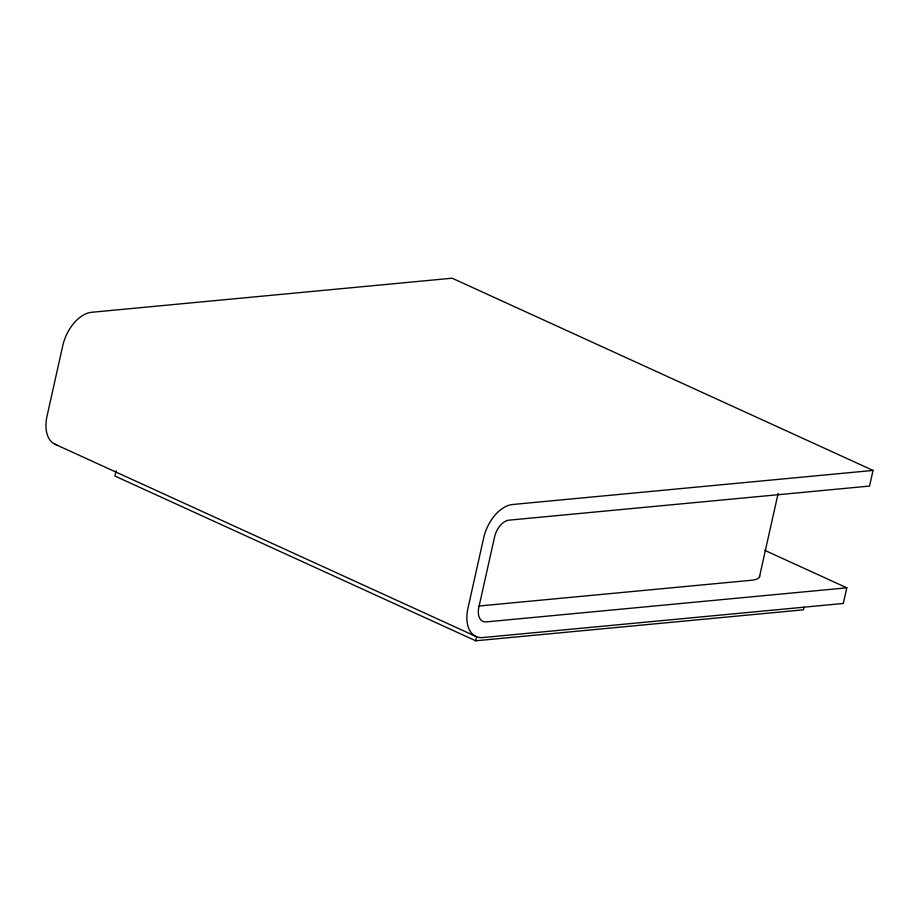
<?xml version="1.0" encoding="UTF-8"?>
<svg xmlns="http://www.w3.org/2000/svg" width="919" height="919" viewBox="0 0 919 919"><rect width="100%" height="100%" fill="white"/><g stroke="black" fill="none" stroke-linecap="round" stroke-linejoin="round"><path stroke-width="1.38" d="M116.116 470.815L114.944 476.042L475.72 640.796L803.482 609.814L804.056 607.206M475.72 640.796L476.593 636.89M759.45 576.971L778.14 493.342M846.813 587.815L843.309 603.461L482.785 637.556A33.245 20.138 -65.5 0 1 467.932 608.309L483.67 537.879A33.245 20.138 -65.5 0 1 512.526 504.508L873.05 470.425L869.546 486.071L509.023 520.154A16.622 10.075 -65.5 0 0 494.594 536.845L478.856 607.275A16.622 10.075 -65.5 0 0 486.277 621.899L846.813 587.815L764.711 550.32M479.017 606.012L751.191 580.28A33.245 8.719 12.6 0 0 759.599 575.604M873.05 470.425L452.148 278.204L91.613 312.288A33.245 20.138 -65.5 0 0 62.768 345.659L47.03 416.089A33.245 20.138 -65.5 0 0 57.024 444.968M54.83 444.153L475.732 636.373"/></g></svg>
